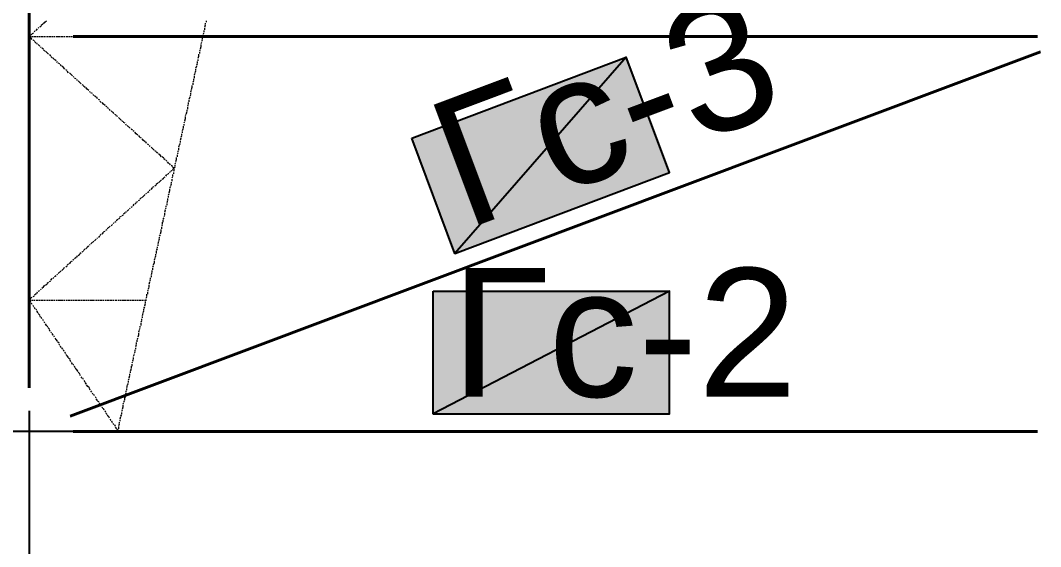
# Model space of a CAD drawing. Extents: x 0 to 604, y 0 to 420.
# Drawn here: x 169.57 to 198.65, y 305.7 to 320.69 of the extents above; entities that cross this region are included whole.
import ezdxf

# ---------------------------------------------------------------- set-up
doc = ezdxf.new("R2010")
doc.units = 0
doc.styles.add('TEYPDFCAD_TEXT', font='arial.ttf')

msp = doc.modelspace()

# ---------------------------------------------------------------- hatches: boundary and pattern name
at = {"true_color": 0xffffff}
h = msp.add_hatch(color=0, dxfattribs=at)
h.paths.add_polyline_path([(180.721, 317.331), (186.838, 319.638), (181.949, 314.05)])
h.paths.add_polyline_path([(186.838, 319.638), (181.949, 314.05), (188.066, 316.357)])
h = msp.add_hatch(color=0, dxfattribs=at)
h.paths.add_polyline_path([(181.335, 312.97), (188.066, 312.97), (181.335, 309.478)])
h.paths.add_polyline_path([(188.066, 312.97), (181.335, 309.478), (188.066, 309.478)])

# ---------------------------------------------------------------- linework, layer by layer
at = {"color": 7, "lineweight": 40}
for p, q in [((169.82, 397.743), (169.82, 310.219)), ((198.565, 320.23), (171.069, 320.23)), ((198.649, 319.786), (170.984, 309.414)), ((198.565, 308.97), (171.069, 308.97))]:
    msp.add_line(p, q, dxfattribs=at)
at = {"color": 7, "lineweight": 25}
for p, q in [((169.82, 333.565), (169.82, 313.563)), ((169.82, 312.081), (169.82, 311.065)), ((169.82, 309.562), (169.82, 296.164)), ((173.313, 308.97), (153.31, 308.97)), ((175.81, 308.97), (174.815, 308.97)), ((197.316, 308.97), (177.313, 308.97))]:
    msp.add_line(p, q, dxfattribs=at)
at = {"color": 7, "lineweight": 5}
for p, q in [((169.82, 320.675), (169.82, 320.611)), ((169.82, 320.59), (169.82, 320.548)), ((169.82, 320.527), (169.82, 320.485)), ((170.117, 320.506), (170.159, 320.527)), ((170.159, 320.548), (170.201, 320.59)), ((170.222, 320.59), (170.265, 320.633)), ((170.265, 320.633), (170.307, 320.675)), ((174.837, 320.548), (174.815, 320.485)), ((174.837, 320.611), (174.837, 320.569)), ((174.858, 320.675), (174.858, 320.633)), ((169.82, 320.463), (169.82, 320.421)), ((169.82, 320.4), (169.82, 320.336)), ((169.82, 320.315), (169.82, 320.273)), ((169.82, 320.23), (169.841, 320.252)), ((169.82, 320.252), (169.82, 320.209)), ((169.82, 320.23), (169.863, 320.23)), ((169.863, 320.188), (169.82, 320.23)), ((169.863, 320.273), (169.905, 320.294)), ((169.884, 320.23), (169.926, 320.23)), ((169.905, 320.315), (169.947, 320.336)), ((169.947, 320.23), (170.011, 320.23)), ((169.968, 320.358), (169.989, 320.4)), ((170.011, 320.4), (170.053, 320.442)), ((170.032, 320.23), (170.074, 320.23)), ((170.074, 320.463), (170.095, 320.485)), ((170.095, 320.23), (170.138, 320.23)), ((170.159, 320.23), (170.222, 320.23)), ((170.244, 320.23), (170.286, 320.23)), ((170.307, 320.23), (170.349, 320.23)), ((170.37, 320.23), (170.434, 320.23)), ((170.455, 320.23), (170.498, 320.23)), ((170.519, 320.23), (170.561, 320.23)), ((170.582, 320.23), (170.646, 320.23)), ((170.646, 320.23), (170.709, 320.23)), ((170.73, 320.23), (170.773, 320.23)), ((170.794, 320.23), (170.836, 320.23)), ((170.857, 320.23), (170.921, 320.23)), ((170.942, 320.23), (170.984, 320.23)), ((171.006, 320.23), (171.048, 320.23)), ((171.069, 320.23), (171.132, 320.23)), ((171.154, 320.23), (171.196, 320.23)), ((171.217, 320.23), (171.26, 320.23)), ((171.281, 320.23), (171.344, 320.23)), ((171.365, 320.23), (171.408, 320.23)), ((171.429, 320.23), (171.471, 320.23)), ((171.492, 320.23), (171.556, 320.23)), ((171.556, 320.23), (171.619, 320.23)), ((171.641, 320.23), (171.683, 320.23)), ((171.704, 320.23), (171.746, 320.23)), ((171.768, 320.23), (171.831, 320.23)), ((171.852, 320.23), (171.894, 320.23)), ((171.916, 320.23), (171.958, 320.23)), ((171.979, 320.23), (172.043, 320.23)), ((172.064, 320.23), (172.106, 320.23)), ((172.127, 320.23), (172.17, 320.23)), ((172.191, 320.23), (172.254, 320.23)), ((172.275, 320.23), (172.318, 320.23)), ((172.339, 320.23), (172.381, 320.23)), ((172.403, 320.23), (172.466, 320.23)), ((172.466, 320.23), (172.53, 320.23)), ((172.551, 320.23), (172.593, 320.23)), ((172.614, 320.23), (172.656, 320.23)), ((172.678, 320.23), (172.741, 320.23)), ((172.762, 320.23), (172.805, 320.23)), ((172.826, 320.23), (172.868, 320.23)), ((172.889, 320.23), (172.953, 320.23)), ((172.974, 320.23), (173.016, 320.23)), ((173.037, 320.23), (173.08, 320.23)), ((173.101, 320.23), (173.165, 320.23)), ((173.186, 320.23), (173.228, 320.23)), ((173.249, 320.23), (173.292, 320.23)), ((173.313, 320.23), (173.376, 320.23)), ((173.376, 320.23), (173.44, 320.23)), ((173.461, 320.23), (173.503, 320.23)), ((173.524, 320.23), (173.567, 320.23)), ((173.588, 320.23), (173.651, 320.23)), ((173.673, 320.23), (173.715, 320.23)), ((173.736, 320.23), (173.778, 320.23)), ((173.799, 320.23), (173.863, 320.23)), ((173.884, 320.23), (173.927, 320.23)), ((173.948, 320.23), (173.99, 320.23)), ((174.011, 320.23), (174.075, 320.23)), ((174.096, 320.23), (174.138, 320.23)), ((174.159, 320.23), (174.202, 320.23)), ((174.223, 320.23), (174.265, 320.23)), ((174.286, 320.23), (174.35, 320.23)), ((174.371, 320.23), (174.413, 320.23)), ((174.435, 320.23), (174.477, 320.23)), ((174.498, 320.23), (174.561, 320.23)), ((174.583, 320.23), (174.625, 320.23)), ((174.646, 320.23), (174.689, 320.23)), ((174.71, 320.23), (174.773, 320.23)), ((174.773, 320.273), (174.752, 320.209)), ((174.794, 320.336), (174.773, 320.294)), ((174.794, 320.4), (174.794, 320.358)), ((174.815, 320.463), (174.815, 320.421)), ((169.82, 320.188), (169.82, 320.125)), ((169.82, 320.103), (169.82, 320.061)), ((169.82, 320.04), (169.82, 319.998)), ((169.82, 319.976), (169.82, 319.913)), ((169.905, 320.146), (169.863, 320.188)), ((169.968, 320.103), (169.926, 320.125)), ((170.011, 320.04), (169.968, 320.082)), ((170.053, 319.998), (170.032, 320.04)), ((170.117, 319.955), (170.074, 319.998)), ((170.159, 319.913), (170.138, 319.934)), ((174.71, 319.934), (174.689, 319.871)), ((174.731, 320.061), (174.71, 320.019)), ((174.71, 319.998), (174.71, 319.934)), ((174.752, 320.125), (174.731, 320.082)), ((174.752, 320.188), (174.752, 320.146)), ((169.82, 319.892), (169.82, 319.849)), ((169.82, 319.828), (169.82, 319.786)), ((169.82, 319.765), (169.82, 319.701)), ((169.82, 319.68), (169.82, 319.638)), ((170.222, 319.871), (170.18, 319.892)), ((170.265, 319.807), (170.222, 319.849)), ((170.328, 319.765), (170.286, 319.807)), ((170.37, 319.723), (170.328, 319.765)), ((170.434, 319.68), (170.392, 319.701)), ((170.476, 319.617), (170.434, 319.659)), ((174.646, 319.659), (174.625, 319.596)), ((174.646, 319.723), (174.646, 319.659)), ((174.689, 319.849), (174.667, 319.807)), ((174.667, 319.786), (174.667, 319.744)), ((169.82, 319.617), (169.82, 319.574)), ((169.82, 319.553), (169.82, 319.511)), ((169.82, 319.49), (169.82, 319.426)), ((169.82, 319.405), (169.82, 319.363)), ((169.82, 319.341), (169.82, 319.299)), ((170.519, 319.574), (170.498, 319.617)), ((170.582, 319.532), (170.54, 319.574)), ((170.625, 319.49), (170.603, 319.511)), ((170.688, 319.447), (170.646, 319.468)), ((170.73, 319.384), (170.709, 319.426)), ((170.794, 319.341), (170.751, 319.384)), ((170.836, 319.299), (170.794, 319.341)), ((174.583, 319.384), (174.561, 319.32)), ((174.604, 319.447), (174.583, 319.405)), ((174.604, 319.511), (174.604, 319.468)), ((174.625, 319.574), (174.625, 319.532)), ((169.82, 319.278), (169.82, 319.214)), ((169.82, 319.193), (169.82, 319.151)), ((169.82, 319.13), (169.82, 319.087)), ((169.82, 319.066), (169.82, 319.003)), ((170.9, 319.257), (170.857, 319.278)), ((170.942, 319.193), (170.9, 319.236)), ((171.006, 319.151), (170.963, 319.193)), ((171.048, 319.109), (171.006, 319.151)), ((171.09, 319.066), (171.069, 319.087)), ((171.154, 319.024), (171.111, 319.045)), ((174.54, 319.172), (174.519, 319.13)), ((174.519, 319.109), (174.519, 319.045)), ((174.561, 319.236), (174.54, 319.193)), ((174.561, 319.299), (174.561, 319.257)), ((169.82, 318.982), (169.82, 318.939)), ((169.82, 318.918), (169.82, 318.876)), ((169.82, 318.855), (169.82, 318.791)), ((169.82, 318.77), (169.82, 318.728)), ((171.196, 318.961), (171.175, 319.003)), ((171.26, 318.918), (171.217, 318.961)), ((171.302, 318.876), (171.26, 318.918)), ((171.365, 318.834), (171.323, 318.855)), ((171.408, 318.77), (171.365, 318.812)), ((171.471, 318.728), (171.429, 318.77)), ((174.456, 318.77), (174.435, 318.706)), ((174.456, 318.834), (174.456, 318.77)), ((174.498, 318.961), (174.477, 318.918)), ((174.477, 318.897), (174.477, 318.855)), ((174.498, 319.024), (174.498, 318.982)), ((169.82, 318.706), (169.82, 318.664)), ((169.82, 318.643), (169.82, 318.601)), ((169.82, 318.579), (169.82, 318.516)), ((169.82, 318.495), (169.82, 318.452)), ((171.513, 318.685), (171.471, 318.728)), ((171.556, 318.643), (171.535, 318.664)), ((171.619, 318.601), (171.577, 318.622)), ((171.662, 318.537), (171.641, 318.579)), ((171.725, 318.495), (171.683, 318.537)), ((171.768, 318.452), (171.746, 318.495)), ((174.392, 318.495), (174.371, 318.431)), ((174.413, 318.558), (174.392, 318.516)), ((174.435, 318.685), (174.413, 318.643)), ((174.413, 318.622), (174.413, 318.579)), ((169.82, 318.431), (169.82, 318.389)), ((169.82, 318.368), (169.82, 318.304)), ((169.82, 318.283), (169.82, 318.241)), ((169.82, 318.22), (169.82, 318.177)), ((171.831, 318.41), (171.789, 318.431)), ((171.873, 318.347), (171.831, 318.389)), ((171.937, 318.304), (171.894, 318.347)), ((171.979, 318.262), (171.937, 318.304)), ((172.043, 318.22), (172, 318.241)), ((172.085, 318.177), (172.043, 318.199)), ((174.35, 318.283), (174.329, 318.241)), ((174.329, 318.22), (174.329, 318.156)), ((174.35, 318.347), (174.35, 318.304)), ((174.371, 318.41), (174.371, 318.368)), ((169.82, 318.156), (169.82, 318.093)), ((169.82, 318.072), (169.82, 318.029)), ((169.82, 318.008), (169.82, 317.966)), ((169.82, 317.944), (169.82, 317.881)), ((172.127, 318.114), (172.106, 318.156)), ((172.191, 318.072), (172.149, 318.114)), ((172.233, 318.029), (172.212, 318.072)), ((172.297, 317.987), (172.254, 318.008)), ((172.339, 317.944), (172.297, 317.966)), ((172.403, 317.881), (172.36, 317.923)), ((172.445, 317.839), (172.403, 317.881)), ((174.265, 317.881), (174.244, 317.817)), ((174.286, 318.008), (174.265, 317.966)), ((174.265, 317.944), (174.265, 317.881)), ((174.308, 318.072), (174.286, 318.029)), ((174.308, 318.135), (174.308, 318.093)), ((169.82, 317.86), (169.82, 317.817)), ((169.82, 317.796), (169.82, 317.754)), ((169.82, 317.733), (169.82, 317.69)), ((169.82, 317.669), (169.82, 317.606)), ((172.508, 317.796), (172.466, 317.817)), ((172.551, 317.754), (172.508, 317.775)), ((172.593, 317.69), (172.572, 317.733)), ((172.656, 317.648), (172.614, 317.69)), ((172.699, 317.606), (172.678, 317.648)), ((174.202, 317.606), (174.18, 317.542)), ((174.202, 317.669), (174.202, 317.627)), ((174.244, 317.796), (174.223, 317.754)), ((174.223, 317.733), (174.223, 317.69)), ((169.82, 317.585), (169.82, 317.542)), ((169.82, 317.521), (169.82, 317.479)), ((169.82, 317.458), (169.82, 317.394)), ((169.82, 317.373), (169.82, 317.331)), ((169.82, 317.31), (169.82, 317.267)), ((172.762, 317.563), (172.72, 317.585)), ((172.805, 317.521), (172.784, 317.542)), ((172.868, 317.458), (172.826, 317.5)), ((172.911, 317.415), (172.868, 317.458)), ((172.974, 317.373), (172.932, 317.394)), ((173.016, 317.331), (172.974, 317.352)), ((173.08, 317.267), (173.037, 317.31)), ((174.138, 317.331), (174.117, 317.267)), ((174.159, 317.394), (174.138, 317.352)), ((174.159, 317.458), (174.159, 317.415)), ((174.18, 317.521), (174.18, 317.479)), ((169.82, 317.246), (169.82, 317.183)), ((169.82, 317.161), (169.82, 317.119)), ((169.82, 317.098), (169.82, 317.055)), ((169.82, 317.034), (169.82, 316.971)), ((173.122, 317.225), (173.08, 317.267)), ((173.165, 317.183), (173.143, 317.225)), ((173.228, 317.14), (173.186, 317.161)), ((173.27, 317.098), (173.249, 317.119)), ((173.334, 317.034), (173.292, 317.077)), ((173.376, 316.992), (173.334, 317.034)), ((174.096, 317.119), (174.075, 317.077)), ((174.075, 317.055), (174.075, 316.992)), ((174.117, 317.183), (174.096, 317.14)), ((174.117, 317.246), (174.117, 317.204)), ((169.82, 316.95), (169.82, 316.907)), ((169.82, 316.886), (169.82, 316.844)), ((169.82, 316.823), (169.82, 316.78)), ((169.82, 316.759), (169.82, 316.696)), ((173.44, 316.95), (173.397, 316.971)), ((173.482, 316.907), (173.44, 316.928)), ((173.546, 316.844), (173.503, 316.886)), ((173.588, 316.801), (173.546, 316.844)), ((173.651, 316.759), (173.609, 316.801)), ((173.694, 316.717), (173.651, 316.738)), ((174.011, 316.717), (173.99, 316.653)), ((174.011, 316.78), (174.011, 316.717)), ((174.054, 316.907), (174.032, 316.865)), ((174.032, 316.844), (174.032, 316.801)), ((174.054, 316.971), (174.054, 316.928)), ((169.82, 316.675), (169.82, 316.632)), ((169.82, 316.611), (169.82, 316.569)), ((169.82, 316.548), (169.82, 316.484)), ((169.82, 316.463), (169.82, 316.42)), ((173.736, 316.675), (173.715, 316.696)), ((173.799, 316.611), (173.757, 316.653)), ((173.842, 316.569), (173.821, 316.611)), ((173.905, 316.526), (173.863, 316.548)), ((173.948, 316.484), (173.905, 316.505)), ((173.905, 316.442), (173.948, 316.484)), ((173.948, 316.442), (173.927, 316.378)), ((173.969, 316.505), (173.948, 316.463)), ((173.99, 316.632), (173.969, 316.59)), ((173.969, 316.569), (173.969, 316.526)), ((169.82, 316.399), (169.82, 316.357)), ((169.82, 316.336), (169.82, 316.272)), ((169.82, 316.251), (169.82, 316.209)), ((169.82, 316.188), (169.82, 316.145)), ((173.546, 316.103), (173.588, 316.145)), ((173.609, 316.166), (173.651, 316.188)), ((173.651, 316.209), (173.694, 316.23)), ((173.715, 316.251), (173.736, 316.293)), ((173.757, 316.293), (173.799, 316.336)), ((173.821, 316.357), (173.842, 316.378)), ((173.863, 316.399), (173.905, 316.42)), ((173.905, 316.23), (173.884, 316.188)), ((173.884, 316.166), (173.884, 316.103)), ((173.905, 316.293), (173.905, 316.251)), ((173.927, 316.357), (173.927, 316.315)), ((169.82, 316.124), (169.82, 316.061)), ((169.82, 316.039), (169.82, 315.997)), ((169.82, 315.976), (169.82, 315.934)), ((169.82, 315.913), (169.82, 315.87)), ((169.82, 315.849), (169.82, 315.786)), ((173.249, 315.828), (173.27, 315.87)), ((173.292, 315.87), (173.334, 315.913)), ((173.334, 315.934), (173.376, 315.955)), ((173.397, 315.976), (173.44, 315.997)), ((173.44, 316.018), (173.482, 316.061)), ((173.503, 316.061), (173.546, 316.103)), ((173.842, 315.955), (173.821, 315.913)), ((173.821, 315.891), (173.821, 315.828)), ((173.863, 316.018), (173.842, 315.976)), ((173.863, 316.082), (173.863, 316.039)), ((169.82, 315.764), (169.82, 315.722)), ((169.82, 315.701), (169.82, 315.658)), ((169.82, 315.637), (169.82, 315.574)), ((169.82, 315.553), (169.82, 315.51)), ((172.932, 315.553), (172.974, 315.574)), ((172.974, 315.595), (173.016, 315.637)), ((173.037, 315.637), (173.08, 315.68)), ((173.08, 315.68), (173.122, 315.722)), ((173.143, 315.743), (173.165, 315.764)), ((173.186, 315.786), (173.228, 315.807)), ((173.757, 315.553), (173.736, 315.489)), ((173.757, 315.616), (173.757, 315.574)), ((173.799, 315.743), (173.778, 315.701)), ((173.778, 315.68), (173.778, 315.637)), ((173.821, 315.828), (173.799, 315.764)), ((169.82, 315.489), (169.82, 315.447)), ((169.82, 315.426), (169.82, 315.362)), ((169.82, 315.341), (169.82, 315.299)), ((169.82, 315.277), (169.82, 315.235)), ((172.614, 315.256), (172.656, 315.299)), ((172.678, 315.32), (172.699, 315.341)), ((172.72, 315.362), (172.762, 315.383)), ((172.784, 315.404), (172.805, 315.447)), ((172.826, 315.447), (172.868, 315.489)), ((172.868, 315.51), (172.911, 315.531)), ((173.694, 315.277), (173.673, 315.214)), ((173.715, 315.341), (173.694, 315.299)), ((173.715, 315.404), (173.715, 315.362)), ((173.736, 315.468), (173.736, 315.426)), ((169.82, 315.214), (169.82, 315.151)), ((169.82, 315.129), (169.82, 315.087)), ((169.82, 315.066), (169.82, 315.024)), ((169.82, 315.002), (169.82, 314.96)), ((172.297, 314.981), (172.339, 315.024)), ((172.36, 315.024), (172.403, 315.066)), ((172.403, 315.087), (172.445, 315.108)), ((172.466, 315.129), (172.508, 315.151)), ((172.508, 315.172), (172.551, 315.214)), ((172.572, 315.214), (172.593, 315.256)), ((173.651, 315.066), (173.63, 315.024)), ((173.63, 315.002), (173.63, 314.939)), ((173.673, 315.129), (173.651, 315.087)), ((173.673, 315.193), (173.673, 315.151)), ((169.82, 314.939), (169.82, 314.875)), ((169.82, 314.854), (169.82, 314.812)), ((169.82, 314.791), (169.82, 314.748)), ((169.82, 314.727), (169.82, 314.664)), ((171.937, 314.664), (171.979, 314.685)), ((172, 314.706), (172.043, 314.727)), ((172.043, 314.748), (172.085, 314.791)), ((172.106, 314.791), (172.127, 314.833)), ((172.149, 314.833), (172.191, 314.875)), ((172.212, 314.896), (172.233, 314.918)), ((172.254, 314.939), (172.297, 314.96)), ((173.567, 314.727), (173.567, 314.664)), ((173.609, 314.854), (173.588, 314.812)), ((173.588, 314.791), (173.588, 314.748)), ((173.609, 314.939), (173.609, 314.875)), ((169.82, 314.642), (169.82, 314.6)), ((169.82, 314.579), (169.82, 314.537)), ((169.82, 314.515), (169.82, 314.452)), ((169.82, 314.431), (169.82, 314.389)), ((171.641, 314.367), (171.662, 314.41)), ((171.683, 314.41), (171.725, 314.452)), ((171.746, 314.473), (171.768, 314.494)), ((171.789, 314.515), (171.831, 314.537)), ((171.831, 314.558), (171.873, 314.6)), ((171.894, 314.6), (171.937, 314.642)), ((173.503, 314.389), (173.482, 314.325)), ((173.524, 314.452), (173.503, 314.41)), ((173.546, 314.579), (173.524, 314.537)), ((173.524, 314.515), (173.524, 314.473)), ((173.567, 314.664), (173.546, 314.6)), ((169.82, 314.367), (169.82, 314.325)), ((169.82, 314.304), (169.82, 314.24)), ((169.82, 314.24), (169.82, 314.177)), ((169.82, 314.156), (169.82, 314.113)), ((171.323, 314.092), (171.365, 314.113)), ((171.365, 314.134), (171.408, 314.177)), ((171.429, 314.177), (171.471, 314.219)), ((171.471, 314.24), (171.513, 314.262)), ((171.535, 314.283), (171.556, 314.304)), ((171.577, 314.325), (171.619, 314.367)), ((173.461, 314.177), (173.44, 314.134)), ((173.44, 314.113), (173.44, 314.05)), ((173.461, 314.24), (173.461, 314.198)), ((173.482, 314.304), (173.482, 314.262)), ((169.82, 314.092), (169.82, 314.05)), ((169.82, 314.029), (169.82, 313.965)), ((169.82, 313.944), (169.82, 313.902)), ((169.82, 313.88), (169.82, 313.838)), ((169.82, 313.817), (169.82, 313.753)), ((171.006, 313.817), (171.048, 313.838)), ((171.069, 313.859), (171.09, 313.88)), ((171.111, 313.902), (171.154, 313.944)), ((171.175, 313.944), (171.196, 313.986)), ((171.217, 313.986), (171.26, 314.029)), ((171.26, 314.05), (171.302, 314.071)), ((173.397, 313.902), (173.376, 313.859)), ((173.376, 313.838), (173.376, 313.775)), ((173.418, 313.965), (173.397, 313.923)), ((173.418, 314.029), (173.418, 313.986)), ((169.82, 313.732), (169.82, 313.69)), ((169.82, 313.669), (169.82, 313.627)), ((169.82, 313.605), (169.82, 313.542)), ((169.82, 313.521), (169.82, 313.478)), ((170.646, 313.478), (170.688, 313.521)), ((170.709, 313.521), (170.73, 313.563)), ((170.751, 313.563), (170.794, 313.605)), ((170.794, 313.627), (170.836, 313.648)), ((170.857, 313.669), (170.9, 313.69)), ((170.9, 313.711), (170.942, 313.753)), ((170.963, 313.753), (171.006, 313.796)), ((173.313, 313.563), (173.313, 313.521)), ((173.355, 313.69), (173.334, 313.648)), ((173.334, 313.627), (173.334, 313.584)), ((173.376, 313.775), (173.355, 313.711)), ((169.82, 313.457), (169.82, 313.415)), ((169.82, 313.394), (169.82, 313.33)), ((169.82, 313.33), (169.82, 313.267)), ((169.82, 313.245), (169.82, 313.203)), ((170.328, 313.203), (170.37, 313.224)), ((170.392, 313.245), (170.434, 313.267)), ((170.434, 313.288), (170.476, 313.33)), ((170.498, 313.33), (170.519, 313.372)), ((170.54, 313.394), (170.582, 313.415)), ((170.603, 313.436), (170.625, 313.457)), ((173.249, 313.224), (173.228, 313.161)), ((173.27, 313.288), (173.249, 313.245)), ((173.27, 313.351), (173.27, 313.309)), ((173.313, 313.5), (173.292, 313.436)), ((173.292, 313.415), (173.292, 313.372)), ((169.82, 313.182), (169.82, 313.14)), ((169.82, 313.118), (169.82, 313.055)), ((169.82, 313.034), (169.82, 312.991)), ((169.82, 312.97), (169.82, 312.928)), ((170.032, 312.907), (170.053, 312.949)), ((170.074, 312.97), (170.117, 312.991)), ((170.138, 313.013), (170.159, 313.034)), ((170.18, 313.055), (170.222, 313.097)), ((170.222, 313.097), (170.265, 313.14)), ((170.286, 313.14), (170.328, 313.182)), ((173.207, 313.013), (173.186, 312.97)), ((173.186, 312.949), (173.186, 312.886)), ((173.228, 313.076), (173.207, 313.034)), ((173.228, 313.14), (173.228, 313.097)), ((169.82, 312.907), (169.82, 312.843)), ((169.82, 312.822), (169.82, 312.78)), ((169.82, 312.716), (169.863, 312.759)), ((169.82, 312.759), (169.82, 312.716)), ((169.841, 312.695), (169.82, 312.716)), ((169.82, 312.716), (169.863, 312.716)), ((169.863, 312.653), (169.841, 312.695)), ((169.863, 312.78), (169.905, 312.801)), ((169.884, 312.716), (169.926, 312.716)), ((169.926, 312.822), (169.968, 312.843)), ((169.947, 312.716), (169.989, 312.716)), ((169.968, 312.865), (170.011, 312.907)), ((170.011, 312.716), (170.074, 312.716)), ((170.095, 312.716), (170.138, 312.716)), ((170.159, 312.716), (170.201, 312.716)), ((170.222, 312.716), (170.286, 312.716)), ((170.307, 312.716), (170.349, 312.716)), ((170.37, 312.716), (170.413, 312.716)), ((170.434, 312.716), (170.498, 312.716)), ((170.519, 312.716), (170.561, 312.716)), ((170.582, 312.716), (170.625, 312.716)), ((170.646, 312.716), (170.709, 312.716)), ((170.709, 312.716), (170.773, 312.716)), ((170.794, 312.716), (170.836, 312.716)), ((170.857, 312.716), (170.9, 312.716)), ((170.921, 312.716), (170.984, 312.716)), ((171.006, 312.716), (171.048, 312.716)), ((171.069, 312.716), (171.111, 312.716)), ((171.132, 312.716), (171.196, 312.716)), ((171.217, 312.716), (171.26, 312.716)), ((171.281, 312.716), (171.323, 312.716)), ((171.344, 312.716), (171.408, 312.716)), ((171.429, 312.716), (171.471, 312.716)), ((171.492, 312.716), (171.535, 312.716)), ((171.556, 312.716), (171.619, 312.716)), ((171.619, 312.716), (171.683, 312.716)), ((171.704, 312.716), (171.746, 312.716)), ((171.768, 312.716), (171.81, 312.716)), ((171.831, 312.716), (171.894, 312.716)), ((171.916, 312.716), (171.958, 312.716)), ((171.979, 312.716), (172.022, 312.716)), ((172.043, 312.716), (172.106, 312.716)), ((172.127, 312.716), (172.17, 312.716)), ((172.191, 312.716), (172.233, 312.716)), ((172.254, 312.716), (172.318, 312.716)), ((172.339, 312.716), (172.381, 312.716)), ((172.403, 312.716), (172.445, 312.716)), ((172.466, 312.716), (172.53, 312.716)), ((172.53, 312.716), (172.593, 312.716)), ((172.614, 312.716), (172.656, 312.716)), ((172.678, 312.716), (172.72, 312.716)), ((172.741, 312.716), (172.805, 312.716)), ((172.826, 312.716), (172.868, 312.716)), ((172.889, 312.716), (172.932, 312.716)), ((172.953, 312.716), (173.016, 312.716)), ((173.037, 312.716), (173.08, 312.716)), ((173.101, 312.716), (173.143, 312.716)), ((173.122, 312.674), (173.122, 312.632)), ((173.165, 312.801), (173.143, 312.759)), ((173.143, 312.738), (173.143, 312.695)), ((173.165, 312.886), (173.165, 312.822)), ((169.905, 312.589), (169.884, 312.632)), ((169.947, 312.526), (169.926, 312.568)), ((169.989, 312.462), (169.968, 312.505)), ((170.032, 312.42), (170.011, 312.462)), ((170.074, 312.356), (170.032, 312.399)), ((173.08, 312.399), (173.059, 312.356)), ((173.101, 312.526), (173.08, 312.483)), ((173.08, 312.462), (173.08, 312.42)), ((173.122, 312.61), (173.101, 312.547)), ((170.117, 312.293), (170.074, 312.335)), ((170.138, 312.229), (170.117, 312.272)), ((170.18, 312.187), (170.159, 312.229)), ((170.222, 312.124), (170.201, 312.166)), ((170.265, 312.06), (170.244, 312.103)), ((173.016, 312.124), (172.995, 312.081)), ((173.016, 312.187), (173.016, 312.145)), ((173.059, 312.335), (173.037, 312.272)), ((173.037, 312.251), (173.037, 312.208)), ((170.307, 311.997), (170.286, 312.039)), ((170.349, 311.954), (170.307, 311.997)), ((170.392, 311.891), (170.349, 311.933)), ((170.413, 311.827), (170.392, 311.87)), ((170.455, 311.785), (170.434, 311.806)), ((172.953, 311.849), (172.932, 311.806)), ((172.932, 311.785), (172.932, 311.721)), ((172.974, 311.912), (172.953, 311.87)), ((172.974, 311.976), (172.974, 311.933)), ((172.995, 312.06), (172.995, 311.997)), ((170.498, 311.721), (170.476, 311.764)), ((170.54, 311.658), (170.519, 311.7)), ((170.582, 311.594), (170.561, 311.637)), ((170.625, 311.552), (170.582, 311.594)), ((170.667, 311.489), (170.625, 311.531)), ((172.868, 311.51), (172.868, 311.467)), ((172.911, 311.637), (172.889, 311.594)), ((172.889, 311.573), (172.889, 311.531)), ((172.932, 311.721), (172.911, 311.658)), ((170.688, 311.425), (170.667, 311.467)), ((170.73, 311.362), (170.709, 311.404)), ((170.773, 311.319), (170.751, 311.362)), ((170.815, 311.256), (170.794, 311.298)), ((170.857, 311.192), (170.836, 311.235)), ((172.826, 311.235), (172.805, 311.192)), ((172.826, 311.298), (172.826, 311.256)), ((172.868, 311.446), (172.847, 311.383)), ((172.847, 311.362), (172.847, 311.319)), ((170.9, 311.129), (170.857, 311.171)), ((170.942, 311.086), (170.9, 311.129)), ((170.984, 311.023), (170.942, 311.065)), ((171.006, 310.959), (170.984, 311.002)), ((171.048, 310.896), (171.027, 310.938)), ((172.762, 310.959), (172.741, 310.917)), ((172.784, 311.023), (172.762, 310.981)), ((172.805, 311.171), (172.784, 311.108)), ((172.784, 311.086), (172.784, 311.044)), ((171.09, 310.854), (171.069, 310.896)), ((171.132, 310.79), (171.111, 310.832)), ((171.175, 310.727), (171.132, 310.769)), ((171.217, 310.684), (171.175, 310.727)), ((171.26, 310.621), (171.217, 310.663)), ((172.678, 310.621), (172.678, 310.579)), ((172.72, 310.748), (172.699, 310.705)), ((172.699, 310.684), (172.699, 310.642)), ((172.72, 310.832), (172.72, 310.769)), ((172.741, 310.896), (172.741, 310.832)), ((171.281, 310.557), (171.26, 310.6)), ((171.323, 310.494), (171.302, 310.536)), ((171.365, 310.452), (171.344, 310.494)), ((171.408, 310.388), (171.387, 310.43)), ((171.45, 310.324), (171.408, 310.367)), ((172.635, 310.346), (172.614, 310.303)), ((172.656, 310.473), (172.635, 310.43)), ((172.635, 310.409), (172.635, 310.367)), ((172.678, 310.557), (172.656, 310.494)), ((171.492, 310.261), (171.45, 310.303)), ((171.535, 310.219), (171.492, 310.261)), ((171.556, 310.155), (171.535, 310.197)), ((171.598, 310.092), (171.577, 310.134)), ((171.641, 310.028), (171.619, 310.07)), ((171.683, 309.986), (171.662, 310.028)), ((172.572, 310.07), (172.551, 310.028)), ((172.572, 310.134), (172.572, 310.092)), ((172.614, 310.282), (172.593, 310.219)), ((172.593, 310.197), (172.593, 310.155)), ((171.725, 309.922), (171.704, 309.965)), ((171.768, 309.859), (171.725, 309.901)), ((171.81, 309.817), (171.768, 309.838)), ((171.831, 309.753), (171.81, 309.795)), ((172.508, 309.795), (172.487, 309.753)), ((172.53, 309.859), (172.508, 309.817)), ((172.53, 309.943), (172.53, 309.88)), ((172.551, 310.007), (172.551, 309.943)), ((171.873, 309.69), (171.852, 309.732)), ((171.916, 309.626), (171.894, 309.668)), ((171.958, 309.584), (171.937, 309.626)), ((172, 309.52), (171.979, 309.562)), ((172.043, 309.457), (172, 309.499)), ((172.445, 309.457), (172.424, 309.414)), ((172.466, 309.584), (172.445, 309.541)), ((172.445, 309.52), (172.445, 309.478)), ((172.487, 309.668), (172.466, 309.605)), ((172.487, 309.732), (172.487, 309.668)), ((172.085, 309.393), (172.043, 309.435)), ((172.106, 309.351), (172.085, 309.393)), ((172.149, 309.287), (172.127, 309.33)), ((172.191, 309.224), (172.17, 309.266)), ((172.233, 309.16), (172.212, 309.203)), ((172.275, 309.118), (172.254, 309.16)), ((172.381, 309.182), (172.36, 309.139)), ((172.381, 309.245), (172.381, 309.203)), ((172.424, 309.393), (172.403, 309.33)), ((172.403, 309.308), (172.403, 309.266)), ((172.318, 309.055), (172.275, 309.097)), ((172.339, 309.012), (172.318, 309.033)), ((172.339, 309.033), (172.339, 309.012)), ((172.36, 309.118), (172.36, 309.055))]:
    msp.add_line(p, q, dxfattribs=at)
at = {"color": 0, "lineweight": 0, "true_color": 0xffffff}
for p, q in [((181.949, 314.05), (188.066, 316.357)), ((181.335, 309.478), (188.066, 309.478))]:
    msp.add_line(p, q, dxfattribs=at)
at = {"color": 0, "true_color": 0xffffff}
for points in [[(180.721, 317.331), (186.838, 319.638), (181.949, 314.05)], [(186.838, 319.638), (181.949, 314.05), (188.066, 316.357)], [(181.335, 312.97), (188.066, 312.97), (181.335, 309.478)], [(188.066, 312.97), (181.335, 309.478), (188.066, 309.478)]]:
    msp.add_lwpolyline(points, close=True, dxfattribs=at)

# ---------------------------------------------------------------- texts
at = {"color": 7, "style": 'TEYPDFCAD_TEXT'}
msp.add_text('Гс-3', height=3.6618, rotation=20.5829, dxfattribs=at).set_placement((182.245, 314.706))
msp.add_text('Гс-2', height=3.6618, dxfattribs=at).set_placement((181.843, 309.965))

doc.saveas('drawing.dxf')
